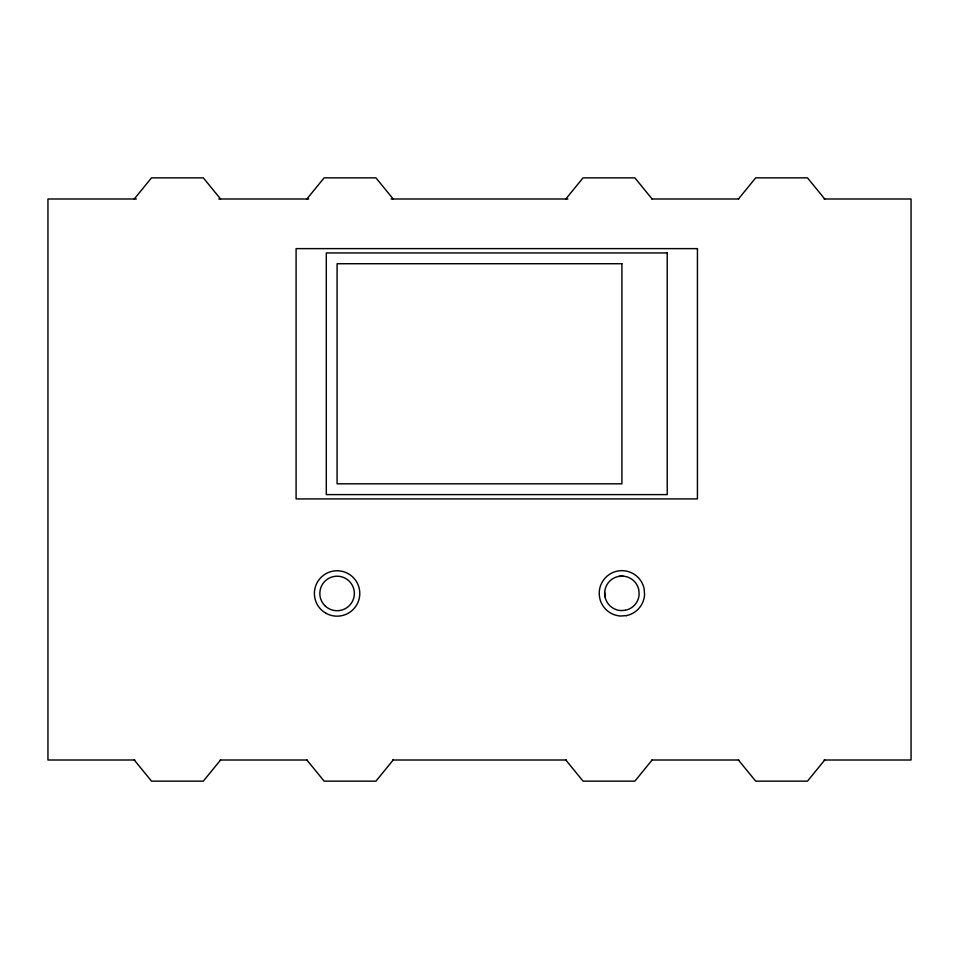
<?xml version="1.0" encoding="UTF-8"?>
<svg xmlns="http://www.w3.org/2000/svg" width="959" height="959" viewBox="0 0 959 959"><rect width="100%" height="100%" fill="white"/><g stroke="black" fill="none" stroke-linecap="round" stroke-linejoin="round"><path stroke-width="1.44" d="M134.26 198.993L151.522 177.847L203.308 177.847L220.57 198.993M306.88 198.993L324.142 177.847L375.928 177.847L393.19 198.993M565.81 198.993L583.072 177.847L634.858 177.847L652.12 198.993M220.57 760.007L203.308 781.153L151.522 781.153L134.26 760.007M738.43 198.993L755.692 177.847L807.478 177.847L824.74 198.993M393.19 760.007L375.928 781.153L324.142 781.153L306.88 760.007M652.12 760.007L634.858 781.153L583.072 781.153L565.81 760.007M824.74 760.007L807.478 781.153L755.692 781.153L738.43 760.007M618.531 576.431L623.026 576.131M136.358 198.993L47.95 198.993L47.95 760.007L134.859 760.007M218.772 198.993L308.678 198.993M391.092 198.993L567.908 198.993M651.82 198.993L738.73 198.993M824.141 198.993L911.05 198.993L911.05 760.007L824.141 760.007M220.27 760.007L307.18 760.007M392.591 760.007L566.409 760.007M651.82 760.007L738.73 760.007M604.685 592.242L604.985 596.738M625.292 610.284L620.797 610.583A17.262 17.262 0 0 1 604.649 593.741A17.262 17.262 0 0 1 620.017 576.203A17.262 17.262 0 0 1 638.838 589.977L639.138 594.472A17.262 17.262 0 0 1 625.292 610.284M626.359 615.618L620.449 616.014A22.704 22.704 0 0 1 599.219 593.873A22.704 22.704 0 0 1 619.418 570.785A22.704 22.704 0 0 1 644.172 588.91L644.568 594.82A22.704 22.704 0 0 1 626.359 615.618M697.433 248.621L296.091 248.621L296.091 498.92L697.433 498.92L697.433 248.621M667.224 252.936L326.3 252.936L326.3 494.604L667.224 494.604L667.224 252.936M621.911 263.725L337.088 263.725L337.088 483.816L621.911 483.816L621.911 263.725M324.885 605.668A17.262 17.262 0 0 0 353.763 597.937A17.262 17.262 0 0 0 332.617 576.791A17.262 17.262 0 0 0 324.885 605.668M325.736 613.125A22.704 22.704 0 0 0 359.793 593.465A22.704 22.704 0 0 0 325.736 573.806A22.704 22.704 0 0 0 325.736 613.125"/></g></svg>
